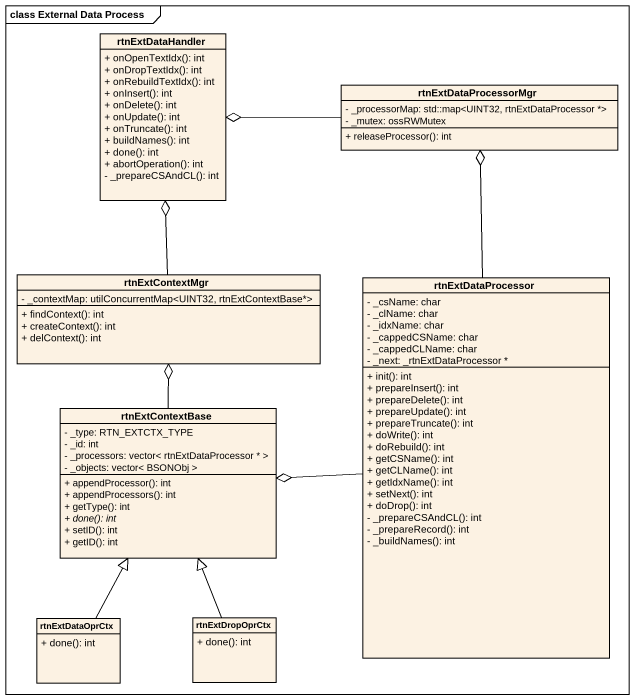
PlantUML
@startuml
mainframe class External Data Process
hide circle
hide empty members
skinparam classAttributeIconSize 0
class rtnExtDataHandler {
  + onOpenTextIdx(): int
  + onDropTextIdx(): int
  + onRebuildTextIdx(): int
  + onInsert(): int
  + onDelete(): int
  + onUpdate(): int
  + onTruncate(): int
  + buildNames(): int
  + done(): int
  + abortOperation(): int
  - _prepareCSAndCL(): int
}
class rtnExtDataProcessorMgr {
  - _processorMap: std::map<UINT32, rtnExtDataProcessor *>
  - _mutex: ossRWMutex
  + releaseProcessor(): int
}
class rtnExtContextMgr {
  - _contextMap: utilConcurrentMap<UINT32, rtnExtContextBase*>
  + findContext(): int
  + createContext(): int
  + delContext(): int
}
class rtnExtDataProcessor {
  - _csName: char
  - _clName: char
  - _idxName: char
  - _cappedCSName: char
  - _cappedCLName: char
  - _next: _rtnExtDataProcessor *
  + init(): int
  + prepareInsert(): int
  + prepareDelete(): int
  + prepareUpdate(): int
  + prepareTruncate(): int
  + doWrite(): int
  + doRebuild(): int
  + getCSName(): int
  + getCLName(): int
  + getIdxName(): int
  + setNext(): int
  + doDrop(): int
  - _prepareCSAndCL(): int
  - _prepareRecord(): int
  - _buildNames(): int
}
class rtnExtContextBase {
  - _type: RTN_EXTCTX_TYPE
  - _id: int
  - _processors: vector< rtnExtDataProcessor * >
  - _objects: vector< BSONObj >
  + appendProcessor(): int
  + appendProcessors(): int
  + getType(): int
  {abstract} + done(): int
  + setID(): int
  + getID(): int
}
class rtnExtDataOprCtx {
  + done(): int
}
class rtnExtDropOprCtx {
  + done(): int
}
rtnExtDataProcessorMgr -left-o rtnExtDataHandler
rtnExtContextMgr -up-o rtnExtDataHandler
rtnExtDataProcessor -up-o rtnExtDataProcessorMgr
rtnExtDataProcessor -left-o rtnExtContextBase
rtnExtContextBase -up-o rtnExtContextMgr
rtnExtDataOprCtx -up-|> rtnExtContextBase
rtnExtDropOprCtx -up-|> rtnExtContextBase
@enduml
